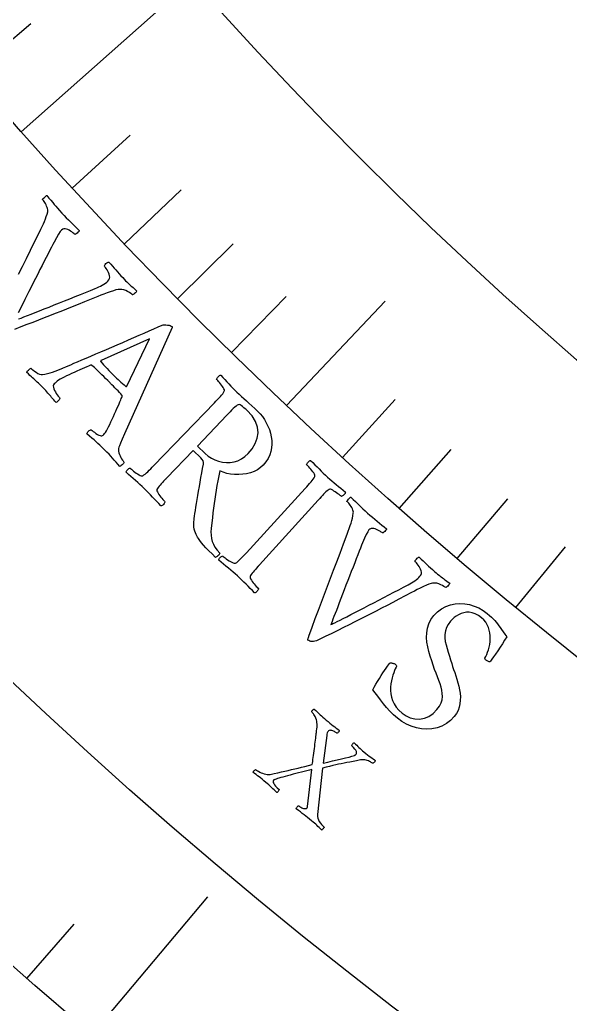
# Model space of a CAD drawing. Header units: millimetres. Extents: x -93 to 93, y -93 to 104.
# Drawn here: x -55.04 to -45.69, y -63.62 to -46.89 of the extents above; entities that cross this region are included whole.
import ezdxf

# ---------------------------------------------------------------- set-up
doc = ezdxf.new("R2010")
doc.units = ezdxf.units.MM
for name, color, linetype in [('CUT_OUTER', 1, 'Continuous'), ('ENGRAVE', 7, 'Continuous'), ('ENGRAVE_FINE', 8, 'Continuous'), ('TEXT', 5, 'Continuous')]:
    doc.layers.add(name, color=color, linetype=linetype)

msp = doc.modelspace()

# ---------------------------------------------------------------- linework, layer by layer
at = {"layer": 'CUT_OUTER'}
msp.add_arc((-0.0002, -0.0002), 92.4998, 179.658282, 0.243527, dxfattribs=at)
at = {"layer": 'ENGRAVE'}
for points in [[(-55.0165, -48.795), (-52.5251, -46.5854)], [(-50.5108, -53.4455), (-48.8335, -51.6707)], [(-53.8094, -64.1275), (-51.8472, -61.7891)]]:
    msp.add_lwpolyline(points, dxfattribs=at)
for radius in [90.65, 90.65, 88.2219, 83.7125, 83.7125, 80.1513, 73.5375, 73.5375, 69.6525, 62.4375, 62.4375]:
    msp.add_circle((0, 0), radius, dxfattribs=at)
at = {"layer": 'ENGRAVE_FINE'}
for points in [[(-55.8664, -47.8196), (-54.8545, -46.9534)], [(-54.1491, -49.7558), (-53.1683, -48.8545)], [(-53.2646, -50.7015), (-52.2998, -49.7832)], [(-52.3632, -51.6319), (-51.4148, -50.6967)], [(-51.4452, -52.5467), (-50.5134, -51.5949)], [(-49.5604, -54.328), (-48.6627, -53.344)], [(-48.5941, -55.194), (-47.7139, -54.1943)], [(-47.6123, -56.0431), (-46.7499, -55.028)], [(-46.6154, -56.875), (-45.771, -55.8449)], [(-54.9203, -63.1786), (-54.1193, -62.2571)]]:
    msp.add_lwpolyline(points, dxfattribs=at)
at = {"layer": 'TEXT'}
for points in [[(-55.0619, -51.2161), (-54.9962, -51.0843), (-54.9286, -50.9483), (-54.8578, -50.8053), (-54.7839, -50.6552), (-54.7067, -50.4979), (-54.6829, -50.4499), (-54.6608, -50.4038), (-54.6404, -50.3597), (-54.6219, -50.3175), (-54.6053, -50.2766), (-54.5907, -50.2361), (-54.5782, -50.196), (-54.5677, -50.1563), (-54.5648, -50.1394), (-54.5652, -50.1209), (-54.5689, -50.1007), (-54.576, -50.0789), (-54.5852, -50.0568), (-54.5952, -50.0357), (-54.606, -50.0157), (-54.6177, -49.9967), (-54.6291, -49.9796), (-54.6393, -49.9652), (-54.6482, -49.9535), (-54.6559, -49.9444), (-54.6547, -49.9413), (-54.6488, -49.9344), (-54.6382, -49.9238), (-54.6228, -49.9095), (-54.607, -49.8954), (-54.595, -49.8853), (-54.5869, -49.8793), (-54.5825, -49.8773), (-54.5457, -49.9204), (-54.5124, -49.9598), (-54.4826, -49.9957), (-54.4564, -50.0281), (-54.43, -50.0603), (-54.3997, -50.0957), (-54.3654, -50.1343), (-54.3273, -50.1761), (-54.3273, -50.1761), (-54.2896, -50.2164), (-54.252, -50.2555), (-54.2145, -50.2936), (-54.177, -50.3305), (-54.1398, -50.3668), (-54.103, -50.4028), (-54.0667, -50.4387), (-54.0308, -50.4744), (-54.0352, -50.4826), (-54.0428, -50.4922), (-54.0535, -50.5032), (-54.0675, -50.5158), (-54.0816, -50.5271), (-54.0932, -50.5345), (-54.102, -50.5378), (-54.1082, -50.5372), (-54.1149, -50.5308), (-54.1256, -50.5219), (-54.1401, -50.5103), (-54.1586, -50.4962), (-54.1795, -50.4816), (-54.2012, -50.4687), (-54.2238, -50.4575), (-54.2472, -50.448), (-54.2704, -50.4424), (-54.2921, -50.4433), (-54.3124, -50.4506), (-54.3313, -50.4644), (-54.355, -50.4917), (-54.3844, -50.5351), (-54.4195, -50.5945), (-54.4602, -50.6699), (-54.4808, -50.7098), (-54.5045, -50.7559), (-54.5312, -50.8081), (-54.5609, -50.8666), (-54.593, -50.9296), (-54.6268, -50.9957), (-54.6622, -51.065), (-54.6992, -51.1373), (-54.7369, -51.2113), (-54.7745, -51.2855), (-54.8118, -51.3599), (-54.849, -51.4345), (-54.8853, -51.5077), (-54.9202, -51.5778), (-54.9538, -51.6449), (-54.9859, -51.7088), (-55.0159, -51.7684), (-55.0431, -51.8223), (-55.0674, -51.8705)], [(-55.0636, -51.9751), (-55.021, -51.959), (-54.9702, -51.9396), (-54.913, -51.9175), (-54.8496, -51.8927), (-54.7797, -51.8653), (-54.7049, -51.8357), (-54.6263, -51.8046), (-54.5439, -51.772), (-54.4578, -51.7378), (-54.3694, -51.7027), (-54.2805, -51.6672), (-54.191, -51.6313), (-54.101, -51.5951), (-54.0119, -51.5591), (-53.9257, -51.5241), (-53.8421, -51.4901), (-53.7613, -51.4571), (-53.731, -51.4445), (-53.7007, -51.4306), (-53.6703, -51.4154), (-53.64, -51.399), (-53.6113, -51.3821), (-53.586, -51.3654), (-53.5642, -51.3491), (-53.5459, -51.333), (-53.5287, -51.3124), (-53.5181, -51.2901), (-53.5142, -51.266), (-53.5169, -51.2401), (-53.5239, -51.2137), (-53.5332, -51.1883), (-53.5447, -51.1637), (-53.5584, -51.1401), (-53.5722, -51.1189), (-53.5841, -51.1016), (-53.5942, -51.0881), (-53.6023, -51.0786), (-53.6024, -51.0703), (-53.5983, -51.0604), (-53.5898, -51.0488), (-53.5772, -51.0355), (-53.563, -51.0232), (-53.55, -51.0144), (-53.5383, -51.0092), (-53.5278, -51.0076), (-53.4972, -51.0424), (-53.4677, -51.0763), (-53.4392, -51.1095), (-53.4118, -51.1419), (-53.3842, -51.174), (-53.3552, -51.2067), (-53.3247, -51.2398), (-53.2929, -51.2734), (-53.2666, -51.3006), (-53.2429, -51.3247), (-53.2219, -51.3457), (-53.2036, -51.3635), (-53.1867, -51.3796), (-53.1697, -51.3954), (-53.1528, -51.4108), (-53.1358, -51.426), (-53.1179, -51.4419), (-53.0982, -51.4597), (-53.0767, -51.4793), (-53.0533, -51.5009), (-53.0577, -51.5091), (-53.0656, -51.5188), (-53.0769, -51.5301), (-53.0917, -51.5429), (-53.1064, -51.5545), (-53.1176, -51.5621), (-53.1253, -51.5656), (-53.1295, -51.5651), (-53.1399, -51.556), (-53.1566, -51.5436), (-53.1796, -51.5278), (-53.2089, -51.5088), (-53.2416, -51.4909), (-53.2749, -51.4788), (-53.3088, -51.4724), (-53.3434, -51.4718), (-53.3712, -51.4751), (-53.4071, -51.483), (-53.4513, -51.4955), (-53.5038, -51.5126), (-53.5594, -51.5321), (-53.6132, -51.5518), (-53.6652, -51.5719), (-53.7153, -51.5923), (-53.8314, -51.6396), (-53.9427, -51.6848), (-54.0492, -51.728), (-54.1508, -51.7691), (-54.2493, -51.8086), (-54.3462, -51.8472), (-54.4416, -51.8848), (-54.5355, -51.9214), (-54.6295, -51.9579), (-54.7252, -51.995), (-54.8228, -52.0327), (-54.9222, -52.0711), (-55.0254, -52.1107), (-55.1343, -52.1518)]]:
    msp.add_lwpolyline(points, dxfattribs=at)
for points in [[(-54.3081, -52.8082), (-54.3027, -52.8059), (-54.2866, -52.7991), (-54.2597, -52.7877), (-54.2221, -52.7717), (-54.1754, -52.7518), (-54.1211, -52.7285), (-54.0593, -52.7018), (-53.9899, -52.6718), (-53.9145, -52.6392), (-53.8348, -52.6051), (-53.7507, -52.5693), (-53.6622, -52.532), (-53.571, -52.4935), (-53.4788, -52.4541), (-53.3856, -52.4138), (-53.2912, -52.3727), (-53.1973, -52.3316), (-53.1054, -52.2914), (-53.0154, -52.252), (-52.9273, -52.2135), (-52.8428, -52.1765), (-52.7635, -52.1418), (-52.6894, -52.1095), (-52.6205, -52.0794), (-52.6038, -52.0755), (-52.5835, -52.0739), (-52.5596, -52.0746), (-52.5323, -52.0776), (-52.5057, -52.0824), (-52.4843, -52.0882), (-52.468, -52.0951), (-52.4569, -52.1032), (-52.4548, -52.1055), (-52.4532, -52.1075), (-52.4523, -52.1092), (-52.4521, -52.1106), (-52.4519, -52.1122), (-52.4515, -52.1143), (-52.4507, -52.1171), (-52.4497, -52.1205), (-53.2626, -53.9274), (-53.3019, -54.017), (-53.331, -54.0843), (-53.35, -54.1292), (-53.3587, -54.1518), (-53.3641, -54.173), (-53.3655, -54.1962), (-53.3629, -54.2215), (-53.3564, -54.2487), (-53.3471, -54.2763), (-53.3365, -54.3025), (-53.3244, -54.3272), (-53.311, -54.3505), (-53.298, -54.3709), (-53.2872, -54.3869), (-53.2787, -54.3985), (-53.2724, -54.4057), (-53.2752, -54.4172), (-53.2812, -54.4288), (-53.2906, -54.4406), (-53.3033, -54.4526), (-53.3163, -54.4633), (-53.3266, -54.4713), (-53.3343, -54.4767), (-53.3394, -54.4793), (-53.3732, -54.4414), (-53.4051, -54.4056), (-53.4353, -54.3717), (-53.4637, -54.3399), (-53.4928, -54.308), (-53.5253, -54.2736), (-53.5611, -54.2369), (-53.6002, -54.1978), (-53.6418, -54.157), (-53.6803, -54.1203), (-53.7155, -54.0877), (-53.7476, -54.0591), (-53.7799, -54.0308), (-53.8161, -53.9991), (-53.856, -53.9638), (-53.8997, -53.925), (-53.8981, -53.9147), (-53.8932, -53.9039), (-53.885, -53.8927), (-53.8734, -53.881), (-53.8606, -53.8706), (-53.8486, -53.8631), (-53.8374, -53.8587), (-53.8269, -53.8572), (-53.8134, -53.8697), (-53.7956, -53.8841), (-53.7735, -53.9006), (-53.7472, -53.9192), (-53.7203, -53.9365), (-53.6963, -53.9492), (-53.6754, -53.9573), (-53.6575, -53.9609), (-53.6471, -53.9593), (-53.6361, -53.9546), (-53.6245, -53.9468), (-53.6123, -53.9357), (-53.6001, -53.9214), (-53.5861, -53.9011), (-53.5702, -53.8748), (-53.5524, -53.8426), (-53.5334, -53.8059), (-53.5138, -53.7664), (-53.4935, -53.7241), (-53.4726, -53.679), (-53.4516, -53.6327), (-53.4311, -53.587), (-53.411, -53.5416), (-53.3913, -53.4968), (-53.3728, -53.4542), (-53.3559, -53.4155), (-53.3408, -53.3808), (-53.3274, -53.3499), (-53.3164, -53.3247), (-53.3085, -53.3066), (-53.3038, -53.2958), (-53.3022, -53.2922), (-53.3022, -53.2916), (-53.3022, -53.2897), (-53.3022, -53.2866), (-53.3022, -53.2822), (-53.3025, -53.2775), (-53.3035, -53.2734), (-53.305, -53.27), (-53.3072, -53.2671), (-53.326, -53.2462), (-53.3472, -53.2233), (-53.371, -53.1985), (-53.3972, -53.1719), (-53.4242, -53.1448), (-53.4503, -53.1185), (-53.4754, -53.0933), (-53.4995, -53.0689), (-53.5058, -53.0626), (-53.512, -53.0564), (-53.5182, -53.0501), (-53.5245, -53.0438), (-53.5305, -53.0377), (-53.5363, -53.0318), (-53.5418, -53.0263), (-53.5469, -53.0211), (-53.5829, -52.9849), (-53.6163, -52.9516), (-53.647, -52.9213), (-53.6751, -52.8939), (-53.7039, -52.8664), (-53.7369, -52.8355), (-53.7741, -52.8013), (-53.8154, -52.7638), (-53.8171, -52.7626), (-53.8195, -52.7616), (-53.8227, -52.7607), (-53.8267, -52.7599), (-53.8305, -52.7593), (-53.8332, -52.7589), (-53.8349, -52.7587), (-53.8354, -52.7586), (-53.8398, -52.7605), (-53.8528, -52.7663), (-53.8744, -52.7759), (-53.9048, -52.7893), (-53.9411, -52.8053), (-53.9807, -52.8227), (-54.0237, -52.8415), (-54.07, -52.8616), (-54.117, -52.8822), (-54.1621, -52.9026), (-54.2054, -52.9226), (-54.2468, -52.9423), (-54.2875, -52.9616), (-54.3236, -52.9805), (-54.3552, -52.999), (-54.3822, -53.0171), (-54.4054, -53.0343), (-54.4256, -53.0501), (-54.4428, -53.0646), (-54.4571, -53.0776), (-54.4679, -53.093), (-54.4725, -53.112), (-54.4708, -53.1346), (-54.4629, -53.1607), (-54.4509, -53.188), (-54.4371, -53.2143), (-54.4217, -53.2395), (-54.4044, -53.2636), (-54.388, -53.2849), (-54.3747, -53.3015), (-54.3648, -53.3136), (-54.3582, -53.321), (-54.3597, -53.3272), (-54.3642, -53.3357), (-54.3718, -53.3465), (-54.3823, -53.3597), (-54.394, -53.3727), (-54.4048, -53.383), (-54.4149, -53.3907), (-54.4241, -53.3957), (-54.4458, -53.371), (-54.4658, -53.3481), (-54.484, -53.327), (-54.5005, -53.3076), (-54.5162, -53.289), (-54.5318, -53.2705), (-54.5474, -53.252), (-54.563, -53.2334), (-54.5801, -53.2137), (-54.6002, -53.1915), (-54.6232, -53.1669), (-54.6492, -53.1399), (-54.6757, -53.1129), (-54.7004, -53.0885), (-54.7231, -53.0666), (-54.744, -53.0473), (-54.764, -53.0292), (-54.784, -53.0111), (-54.8039, -52.9931), (-54.8239, -52.975), (-54.8451, -52.9556), (-54.8687, -52.9336), (-54.8949, -52.9091), (-54.9235, -52.8819), (-54.9217, -52.8759), (-54.9167, -52.8679), (-54.9082, -52.8579), (-54.8965, -52.846), (-54.8836, -52.8342), (-54.8719, -52.8248), (-54.8613, -52.8177), (-54.8519, -52.813), (-54.838, -52.8259), (-54.8189, -52.8414), (-54.7944, -52.8596), (-54.7646, -52.8804), (-54.7335, -52.8993), (-54.7052, -52.9119), (-54.6796, -52.9181), (-54.6568, -52.9179), (-54.6139, -52.9123), (-54.571, -52.9038), (-54.528, -52.8924), (-54.485, -52.8782), (-54.4417, -52.8621), (-54.3978, -52.8451), (-54.3533, -52.8271), (-54.3081, -52.8082)], [(-52.8403, -52.3116), (-53.6616, -52.6823), (-53.6619, -52.6826), (-53.6626, -52.6838), (-53.6638, -52.6858), (-53.6655, -52.6885), (-53.667, -52.6914), (-53.6677, -52.6938), (-53.6676, -52.6958), (-53.6668, -52.6973), (-53.6433, -52.7235), (-53.6173, -52.752), (-53.5888, -52.7827), (-53.5578, -52.8156), (-53.5271, -52.8478), (-53.4995, -52.8766), (-53.4749, -52.9019), (-53.4535, -52.9237), (-53.4254, -52.9517), (-53.3985, -52.978), (-53.3725, -53.0025), (-53.3477, -53.0253), (-53.3228, -53.0478), (-53.2969, -53.0714), (-53.2698, -53.096), (-53.2417, -53.1217), (-53.239, -53.1236), (-53.236, -53.1242), (-53.2327, -53.1236), (-53.2291, -53.1217), (-53.2258, -53.1195), (-53.2235, -53.1179), (-53.2221, -53.117), (-53.2216, -53.1167)], [(-50.9974, -53.5473), (-50.9572, -53.5889), (-50.9198, -53.6346), (-50.885, -53.6844), (-50.8529, -53.7383), (-50.8245, -53.7951), (-50.8008, -53.8534), (-50.7819, -53.9134), (-50.7677, -53.9749), (-50.7592, -54.0373), (-50.7575, -54.0996), (-50.7626, -54.1619), (-50.7745, -54.2242), (-50.7942, -54.2855), (-50.8228, -54.3449), (-50.8604, -54.4023), (-50.9068, -54.4578), (-50.9521, -54.4999), (-51.003, -54.5356), (-51.0595, -54.5647), (-51.1218, -54.5873), (-51.1874, -54.6037), (-51.2541, -54.6141), (-51.322, -54.6186), (-51.391, -54.6171), (-51.4588, -54.6099), (-51.5232, -54.5974), (-51.5841, -54.5795), (-51.6416, -54.5563), (-51.66, -54.6419), (-51.6767, -54.7247), (-51.692, -54.8046), (-51.7056, -54.8817), (-51.7181, -54.9576), (-51.7297, -55.034), (-51.7404, -55.1108), (-51.7502, -55.1882), (-51.7597, -55.2679), (-51.7695, -55.3519), (-51.7795, -55.4403), (-51.7897, -55.5329), (-51.7935, -55.593), (-51.7919, -55.6497), (-51.7848, -55.703), (-51.7724, -55.7527), (-51.753, -55.8013), (-51.7251, -55.851), (-51.6889, -55.9018), (-51.6441, -55.9537), (-51.6457, -55.964), (-51.6514, -55.9748), (-51.6612, -55.986), (-51.675, -55.9977), (-51.6893, -56.0083), (-51.7007, -56.0163), (-51.7089, -56.0217), (-51.7142, -56.0244), (-51.7754, -55.9667), (-51.8301, -55.9129), (-51.8782, -55.863), (-51.9199, -55.8168), (-51.9552, -55.775), (-51.9842, -55.7381), (-52.0071, -55.706), (-52.0237, -55.6788), (-52.0326, -55.6594), (-52.0427, -55.6361), (-52.054, -55.609), (-52.0666, -55.5779), (-52.0775, -55.5428), (-52.0841, -55.5037), (-52.0861, -55.4605), (-52.0837, -55.4133), (-52.0812, -55.3916), (-52.0773, -55.3621), (-52.0721, -55.3246), (-52.0655, -55.2793), (-52.0577, -55.2274), (-52.0488, -55.1706), (-52.0388, -55.1087), (-52.0275, -55.0417), (-52.0155, -54.9711), (-52.003, -54.8981), (-51.99, -54.8228), (-51.9766, -54.7451), (-51.9628, -54.6669), (-51.9487, -54.5898), (-51.9344, -54.5138), (-51.9198, -54.4389), (-51.9194, -54.4135), (-51.9271, -54.3877), (-51.943, -54.3615), (-51.967, -54.3349), (-52.0971, -54.2102), (-52.5449, -54.6762), (-52.5486, -54.68), (-52.5523, -54.6838), (-52.556, -54.6877), (-52.5596, -54.6915), (-52.5633, -54.6954), (-52.567, -54.6992), (-52.5707, -54.703), (-52.5744, -54.7069), (-52.5972, -54.7307), (-52.6187, -54.7536), (-52.639, -54.7755), (-52.658, -54.7965), (-52.6752, -54.8164), (-52.6899, -54.8354), (-52.702, -54.8534), (-52.7117, -54.8704), (-52.7132, -54.881), (-52.7105, -54.895), (-52.7036, -54.9123), (-52.6926, -54.9331), (-52.6787, -54.9554), (-52.6634, -54.9776), (-52.6467, -54.9996), (-52.6286, -55.0214), (-52.6111, -55.0413), (-52.5964, -55.0577), (-52.5845, -55.0704), (-52.5754, -55.0796), (-52.5777, -55.0891), (-52.5827, -55.0996), (-52.5903, -55.1114), (-52.6006, -55.1242), (-52.612, -55.1361), (-52.6231, -55.1445), (-52.6337, -55.1497), (-52.644, -55.1516), (-52.6801, -55.1123), (-52.7155, -55.074), (-52.7502, -55.0366), (-52.7842, -55.0002), (-52.8184, -54.9641), (-52.8534, -54.9281), (-52.8894, -54.8921), (-52.9263, -54.856), (-52.9628, -54.8213), (-53, -54.7867), (-53.038, -54.7522), (-53.0768, -54.7179), (-53.1161, -54.6836), (-53.156, -54.649), (-53.1962, -54.6143), (-53.2369, -54.5794), (-53.2355, -54.5691), (-53.2307, -54.5583), (-53.2226, -54.5469), (-53.2112, -54.5351), (-53.1987, -54.5244), (-53.1872, -54.5163), (-53.1768, -54.5109), (-53.1675, -54.5083), (-53.158, -54.5171), (-53.1448, -54.5285), (-53.128, -54.5426), (-53.1074, -54.5594), (-53.0849, -54.5768), (-53.0621, -54.5929), (-53.039, -54.6078), (-53.0156, -54.6214), (-52.994, -54.6321), (-52.9765, -54.6383), (-52.963, -54.6399), (-52.9535, -54.6371), (-52.9331, -54.6251), (-52.9116, -54.6098), (-52.889, -54.5911), (-52.8654, -54.5692), (-52.8409, -54.545), (-52.8156, -54.5198), (-52.7896, -54.4934), (-52.7628, -54.4659), (-51.7351, -53.4), (-51.7084, -53.3722), (-51.6826, -53.3451), (-51.6577, -53.3187), (-51.6338, -53.2929), (-51.6121, -53.2681), (-51.5937, -53.2446), (-51.5788, -53.2225), (-51.5672, -53.2017), (-51.5636, -53.1912), (-51.5652, -53.1777), (-51.5719, -53.161), (-51.5837, -53.1412), (-51.5985, -53.1199), (-51.614, -53.0987), (-51.6303, -53.0778), (-51.6474, -53.057), (-51.6636, -53.0379), (-51.6773, -53.0222), (-51.6885, -53.0099), (-51.6973, -53.0009), (-51.6947, -52.9916), (-51.6895, -52.9812), (-51.6817, -52.9696), (-51.6713, -52.9569), (-51.6597, -52.9452), (-51.6486, -52.9368), (-51.638, -52.9316), (-51.6278, -52.9298), (-51.5921, -52.9673), (-51.5569, -53.0044), (-51.5223, -53.0413), (-51.4883, -53.0778), (-51.4545, -53.1139), (-51.4203, -53.1493), (-51.3858, -53.1841), (-51.351, -53.2182), (-51.3138, -53.2537), (-51.275, -53.2902), (-51.2344, -53.3277), (-51.192, -53.3662), (-51.1474, -53.4068), (-51.1001, -53.4505), (-51.0501, -53.4973), (-50.9974, -53.5473)], [(-51.1611, -54.2629), (-51.0922, -54.1787), (-51.0412, -54.0917), (-51.0081, -54.0018), (-50.9928, -53.909), (-51, -53.8144), (-51.0343, -53.7192), (-51.0957, -53.6232), (-51.184, -53.5263), (-51.197, -53.5142), (-51.2132, -53.4995), (-51.2328, -53.4824), (-51.2556, -53.4626), (-51.2785, -53.4449), (-51.2985, -53.4338), (-51.3154, -53.4293), (-51.3292, -53.4313), (-51.3467, -53.4405), (-51.3669, -53.4548), (-51.3899, -53.4742), (-51.4156, -53.4985), (-51.4427, -53.5256), (-51.4697, -53.553), (-51.4968, -53.5807), (-51.5239, -53.6087), (-52.0233, -54.1334), (-51.8909, -54.2603), (-51.8403, -54.3033), (-51.7854, -54.3395), (-51.7263, -54.369), (-51.6629, -54.3917), (-51.5973, -54.4069), (-51.5314, -54.4137), (-51.4653, -54.4121), (-51.3989, -54.4022), (-51.3341, -54.3829), (-51.2729, -54.3533), (-51.2153, -54.3132), (-51.1611, -54.2629)], [(-49.8125, -54.6609), (-49.7753, -54.6943), (-49.738, -54.7268), (-49.7008, -54.7584), (-49.6636, -54.789), (-49.6261, -54.8195), (-49.5879, -54.8509), (-49.549, -54.8832), (-49.5095, -54.9164), (-49.5107, -54.9266), (-49.5151, -54.9375), (-49.5228, -54.9492), (-49.5337, -54.9614), (-49.5458, -54.9727), (-49.5568, -54.9812), (-49.5669, -54.9871), (-49.5761, -54.9902), (-49.5856, -54.982), (-49.5989, -54.9714), (-49.6158, -54.9583), (-49.6364, -54.9429), (-49.6588, -54.9267), (-49.6809, -54.9116), (-49.7028, -54.8976), (-49.7246, -54.8847), (-49.7447, -54.8745), (-49.7619, -54.8689), (-49.7761, -54.8677), (-49.7873, -54.871), (-49.8036, -54.882), (-49.8209, -54.8956), (-49.8391, -54.912), (-49.8584, -54.9311), (-49.8785, -54.9522), (-49.8993, -54.9743), (-49.9209, -54.9976), (-49.9432, -55.022), (-49.9468, -55.0259), (-49.9503, -55.0299), (-49.9539, -55.0338), (-49.9575, -55.0378), (-49.9611, -55.0417), (-49.9647, -55.0457), (-49.9682, -55.0496), (-49.9718, -55.0535), (-50.967, -56.1499), (-50.9706, -56.1539), (-50.9742, -56.1578), (-50.9777, -56.1618), (-50.9813, -56.1657), (-50.9849, -56.1696), (-50.9885, -56.1736), (-50.9921, -56.1775), (-50.9956, -56.1815), (-51.0177, -56.2059), (-51.0386, -56.2294), (-51.0582, -56.2519), (-51.0766, -56.2734), (-51.0932, -56.2938), (-51.1074, -56.3132), (-51.119, -56.3316), (-51.1282, -56.3488), (-51.1294, -56.3594), (-51.1263, -56.3733), (-51.119, -56.3905), (-51.1073, -56.4109), (-51.0928, -56.4329), (-51.0769, -56.4546), (-51.0596, -56.4761), (-51.0408, -56.4974), (-51.0228, -56.5168), (-51.0077, -56.5327), (-50.9954, -56.5452), (-50.986, -56.5541), (-50.9881, -56.5636), (-50.9927, -56.5743), (-51, -56.5862), (-51.01, -56.5994), (-51.021, -56.6115), (-51.0318, -56.6203), (-51.0423, -56.6258), (-51.0526, -56.6279), (-51.0897, -56.5898), (-51.1262, -56.5525), (-51.162, -56.5161), (-51.197, -56.4806), (-51.2322, -56.4456), (-51.2683, -56.4105), (-51.3053, -56.3755), (-51.3432, -56.3406), (-51.3806, -56.3069), (-51.4188, -56.2733), (-51.4578, -56.24), (-51.4975, -56.2068), (-51.5378, -56.1736), (-51.5786, -56.1402), (-51.6198, -56.1067), (-51.6615, -56.0729), (-51.6603, -56.0626), (-51.6559, -56.0516), (-51.6481, -56.04), (-51.637, -56.0279), (-51.6248, -56.0168), (-51.6136, -56.0084), (-51.6034, -56.0028), (-51.5942, -55.9998), (-51.5844, -56.0084), (-51.5709, -56.0194), (-51.5536, -56.0331), (-51.5326, -56.0492), (-51.5096, -56.066), (-51.4864, -56.0815), (-51.4628, -56.0957), (-51.4391, -56.1086), (-51.4172, -56.1187), (-51.3995, -56.1243), (-51.386, -56.1256), (-51.3766, -56.1225), (-51.3565, -56.1099), (-51.3354, -56.094), (-51.3134, -56.0747), (-51.2904, -56.0521), (-51.2666, -56.0273), (-51.2421, -56.0013), (-51.2168, -55.9742), (-51.1908, -55.9459), (-50.1913, -54.8535), (-50.1654, -54.825), (-50.1404, -54.7972), (-50.1163, -54.7701), (-50.0931, -54.7436), (-50.0721, -54.7182), (-50.0544, -54.6942), (-50.0401, -54.6717), (-50.0291, -54.6505), (-50.0259, -54.64), (-50.0278, -54.6265), (-50.035, -54.61), (-50.0473, -54.5905), (-50.0628, -54.5696), (-50.0792, -54.5487), (-50.0965, -54.5278), (-50.1147, -54.507), (-50.132, -54.4879), (-50.1466, -54.4723), (-50.1584, -54.46), (-50.1674, -54.4512), (-50.1651, -54.4419), (-50.1602, -54.4313), (-50.1528, -54.4195), (-50.1427, -54.4064), (-50.1315, -54.3944), (-50.1206, -54.3857), (-50.1101, -54.3803), (-50.1, -54.3781), (-50.0631, -54.4147), (-50.0267, -54.451), (-49.9907, -54.4873), (-49.9551, -54.5233), (-49.9197, -54.5589), (-49.8841, -54.5937), (-49.8484, -54.6277), (-49.8125, -54.6609)], [(-49.1332, -55.2722), (-49.0918, -55.3086), (-49.0505, -55.3439), (-49.0094, -55.3781), (-48.9685, -55.4111), (-48.9279, -55.4436), (-48.8878, -55.4759), (-48.8481, -55.508), (-48.8088, -55.54), (-48.8124, -55.5485), (-48.819, -55.5588), (-48.8286, -55.5709), (-48.8413, -55.5848), (-48.8543, -55.5974), (-48.865, -55.6059), (-48.8735, -55.6101), (-48.8797, -55.6101), (-48.887, -55.6044), (-48.8985, -55.5965), (-48.9141, -55.5865), (-48.9339, -55.5742), (-48.9561, -55.5618), (-48.979, -55.5511), (-49.0025, -55.5421), (-49.0268, -55.5349), (-49.0504, -55.5317), (-49.0719, -55.5347), (-49.0914, -55.544), (-49.1089, -55.5595), (-49.1298, -55.589), (-49.1548, -55.6351), (-49.1838, -55.6976), (-49.217, -55.7767), (-49.2336, -55.8185), (-49.2526, -55.8667), (-49.274, -55.9213), (-49.2979, -55.9823), (-49.3236, -56.0482), (-49.3507, -56.1174), (-49.3791, -56.1897), (-49.4088, -56.2654), (-49.4391, -56.3427), (-49.4692, -56.4203), (-49.4991, -56.498), (-49.5287, -56.5759), (-49.5577, -56.6523), (-49.5855, -56.7255), (-49.6123, -56.7955), (-49.638, -56.8623), (-49.6621, -56.9246), (-49.6838, -56.9809), (-49.7032, -57.0312), (-49.7203, -57.0756), (-49.7345, -57.1123), (-49.7448, -57.1396), (-49.7514, -57.1575), (-49.7543, -57.1661), (-49.7422, -57.1606), (-49.7205, -57.1502), (-49.6892, -57.1349), (-49.6483, -57.1147), (-49.5997, -57.0904), (-49.545, -57.0628), (-49.4842, -57.0319), (-49.4175, -56.9977), (-49.3459, -56.9609), (-49.2707, -56.9223), (-49.1919, -56.8817), (-49.1096, -56.8392), (-49.0251, -56.7956), (-48.9401, -56.7515), (-48.8546, -56.707), (-48.7685, -56.6621), (-48.6835, -56.6176), (-48.6011, -56.5743), (-48.5213, -56.5322), (-48.4441, -56.4915), (-48.4152, -56.4759), (-48.3864, -56.4591), (-48.3577, -56.441), (-48.329, -56.4217), (-48.3022, -56.402), (-48.2787, -56.383), (-48.2586, -56.3646), (-48.2419, -56.3467), (-48.2268, -56.3246), (-48.2185, -56.3013), (-48.2169, -56.2769), (-48.2221, -56.2514), (-48.2318, -56.2259), (-48.2435, -56.2015), (-48.2574, -56.1782), (-48.2733, -56.156), (-48.2891, -56.1363), (-48.3027, -56.1202), (-48.314, -56.1078), (-48.323, -56.0992), (-48.324, -56.0909), (-48.3208, -56.0806), (-48.3136, -56.0682), (-48.3023, -56.0538), (-48.2894, -56.0401), (-48.2773, -56.0302), (-48.2662, -56.0238), (-48.2558, -56.0211), (-48.222, -56.0528), (-48.1893, -56.0837), (-48.1577, -56.1139), (-48.1272, -56.1434), (-48.0966, -56.1727), (-48.0645, -56.2023), (-48.031, -56.2323), (-47.996, -56.2626), (-47.9671, -56.2871), (-47.9412, -56.3087), (-47.9183, -56.3275), (-47.8983, -56.3435), (-47.8799, -56.3578), (-47.8615, -56.3719), (-47.8431, -56.3856), (-47.8247, -56.399), (-47.8053, -56.4131), (-47.7839, -56.4288), (-47.7606, -56.4463), (-47.7352, -56.4654), (-47.7388, -56.474), (-47.7457, -56.4845), (-47.7558, -56.4968), (-47.7693, -56.511), (-47.7828, -56.524), (-47.7932, -56.5326), (-47.8005, -56.5369), (-47.8047, -56.5368), (-47.816, -56.5288), (-47.8338, -56.518), (-47.8582, -56.5046), (-47.8892, -56.4886), (-47.9235, -56.474), (-47.9579, -56.4652), (-47.9923, -56.4622), (-48.0267, -56.465), (-48.054, -56.471), (-48.0891, -56.4824), (-48.1318, -56.4992), (-48.1824, -56.5213), (-48.2358, -56.5462), (-48.2874, -56.5712), (-48.3371, -56.5963), (-48.385, -56.6215), (-48.4959, -56.68), (-48.6022, -56.7359), (-48.7039, -56.7893), (-48.801, -56.8402), (-48.8951, -56.8892), (-48.9878, -56.9372), (-49.0791, -56.9839), (-49.1689, -57.0296), (-49.2588, -57.0751), (-49.3505, -57.1214), (-49.4439, -57.1686), (-49.539, -57.2166), (-49.6378, -57.2661), (-49.7422, -57.3178), (-49.8521, -57.3716), (-49.9677, -57.4276), (-49.9991, -57.4414), (-50.0276, -57.4507), (-50.0531, -57.4556), (-50.0755, -57.456), (-50.0956, -57.453), (-50.1138, -57.4474), (-50.1301, -57.4394), (-50.1445, -57.4289), (-50.1474, -57.4244), (-50.1481, -57.418), (-50.1466, -57.4098), (-50.1428, -57.3997), (-50.1384, -57.3892), (-50.1351, -57.3799), (-50.1327, -57.3718), (-50.1314, -57.3649), (-50.0751, -57.2123), (-50.0204, -57.0651), (-49.9673, -56.9231), (-49.916, -56.7864), (-49.8653, -56.6518), (-49.8139, -56.5161), (-49.7621, -56.3795), (-49.7096, -56.2418), (-49.6557, -56.0998), (-49.5993, -55.9505), (-49.5405, -55.7939), (-49.4792, -55.6298), (-49.4602, -55.5796), (-49.4427, -55.5316), (-49.4268, -55.4857), (-49.4125, -55.442), (-49.4, -55.3996), (-49.3895, -55.3578), (-49.3809, -55.3167), (-49.3744, -55.2762), (-49.3731, -55.2591), (-49.3754, -55.2407), (-49.3811, -55.221), (-49.3903, -55.2), (-49.4016, -55.1788), (-49.4136, -55.1588), (-49.4264, -55.14), (-49.4398, -55.1223), (-49.4529, -55.1064), (-49.4644, -55.093), (-49.4745, -55.0822), (-49.483, -55.074), (-49.4821, -55.0707), (-49.4769, -55.0633), (-49.4674, -55.0517), (-49.4535, -55.036), (-49.4392, -55.0204), (-49.4282, -55.0092), (-49.4207, -55.0024), (-49.4165, -55), (-49.3757, -55.0392), (-49.3387, -55.0752), (-49.3056, -55.108), (-49.2763, -55.1376), (-49.2468, -55.1671), (-49.2131, -55.1993), (-49.1753, -55.2344), (-49.1332, -55.2722)], [(-47.1025, -56.9759), (-47.0632, -57.0093), (-47.0285, -57.041), (-46.9982, -57.071), (-46.9724, -57.0993), (-46.949, -57.1273), (-46.926, -57.1564), (-46.9033, -57.1866), (-46.881, -57.2179), (-46.8574, -57.2517), (-46.8307, -57.2889), (-46.8011, -57.3298), (-46.7684, -57.3741), (-46.8037, -57.4331), (-46.8406, -57.4923), (-46.8789, -57.5516), (-46.9188, -57.6111), (-46.957, -57.6669), (-46.9904, -57.7149), (-47.0188, -57.7551), (-47.0423, -57.7877), (-47.0477, -57.794), (-47.0555, -57.7969), (-47.0656, -57.7966), (-47.0781, -57.7928), (-47.0909, -57.7874), (-47.102, -57.782), (-47.1114, -57.7765), (-47.119, -57.7709), (-47.1274, -57.7629), (-47.1337, -57.7544), (-47.1379, -57.7452), (-47.1399, -57.7356), (-47.1229, -57.7065), (-47.1069, -57.6731), (-47.092, -57.6355), (-47.078, -57.5935), (-47.0661, -57.5488), (-47.0573, -57.5027), (-47.0516, -57.4552), (-47.0489, -57.4063), (-47.0499, -57.3571), (-47.0554, -57.3085), (-47.0654, -57.2606), (-47.0797, -57.2133), (-47.0994, -57.1679), (-47.1253, -57.1257), (-47.1575, -57.0866), (-47.1959, -57.0507), (-47.2491, -57.0115), (-47.3013, -56.9829), (-47.3527, -56.9648), (-47.4032, -56.9571), (-47.4523, -56.9578), (-47.4992, -56.9649), (-47.5442, -56.9783), (-47.587, -56.998), (-47.6271, -57.0221), (-47.6635, -57.0487), (-47.6962, -57.0777), (-47.7254, -57.1092), (-47.7645, -57.1629), (-47.793, -57.2181), (-47.8109, -57.2745), (-47.8182, -57.3323), (-47.8174, -57.3913), (-47.8112, -57.4514), (-47.7995, -57.5125), (-47.7823, -57.5747), (-47.7624, -57.6376), (-47.7425, -57.701), (-47.7227, -57.7649), (-47.7029, -57.8293), (-47.6868, -57.878), (-47.6698, -57.929), (-47.6519, -57.9826), (-47.6331, -58.0385), (-47.6147, -58.0961), (-47.5981, -58.1544), (-47.5832, -58.2136), (-47.5701, -58.2736), (-47.5604, -58.3338), (-47.5559, -58.3934), (-47.5567, -58.4525), (-47.5626, -58.511), (-47.5751, -58.5682), (-47.5955, -58.6232), (-47.6239, -58.6761), (-47.6602, -58.7268), (-47.7228, -58.7936), (-47.7922, -58.8478), (-47.8682, -58.8893), (-47.9511, -58.9182), (-48.0377, -58.9352), (-48.1253, -58.9411), (-48.2137, -58.9359), (-48.303, -58.9196), (-48.3905, -58.893), (-48.4735, -58.857), (-48.5521, -58.8117), (-48.6261, -58.757), (-48.6915, -58.6996), (-48.7526, -58.6394), (-48.8092, -58.5763), (-48.8615, -58.5105), (-48.9104, -58.4453), (-48.9571, -58.3842), (-49.0016, -58.3271), (-49.044, -58.2741), (-49.0182, -58.2273), (-48.9908, -58.1796), (-48.9617, -58.131), (-48.9309, -58.0815), (-48.9001, -58.0332), (-48.8709, -57.9881), (-48.8433, -57.9464), (-48.8173, -57.9079), (-48.7944, -57.8747), (-48.776, -57.8487), (-48.7623, -57.8298), (-48.7531, -57.8181), (-48.7406, -57.8175), (-48.7279, -57.8178), (-48.7152, -57.8191), (-48.7024, -57.8213), (-48.69, -57.8246), (-48.6784, -57.8293), (-48.6677, -57.8353), (-48.6577, -57.8427), (-48.648, -57.8535), (-48.6432, -57.8654), (-48.6433, -57.8783), (-48.6484, -57.8923), (-48.6607, -57.9174), (-48.6738, -57.948), (-48.6876, -57.9841), (-48.7023, -58.0256), (-48.716, -58.0713), (-48.727, -58.1201), (-48.7353, -58.172), (-48.741, -58.2271), (-48.7422, -58.2838), (-48.7372, -58.3408), (-48.7259, -58.398), (-48.7084, -58.4555), (-48.6828, -58.5122), (-48.6472, -58.5671), (-48.6015, -58.6201), (-48.5459, -58.6713), (-48.4787, -58.7177), (-48.4067, -58.7499), (-48.33, -58.7678), (-48.2485, -58.7714), (-48.1672, -58.7585), (-48.0908, -58.7268), (-48.0193, -58.6765), (-47.9528, -58.6075), (-47.9124, -58.5516), (-47.8834, -58.4967), (-47.8658, -58.4429), (-47.8597, -58.39), (-47.8619, -58.3371), (-47.8695, -58.2832), (-47.8825, -58.2282), (-47.9009, -58.1723), (-47.9225, -58.1148), (-47.945, -58.0554), (-47.9684, -57.994), (-47.9927, -57.9307), (-48.0179, -57.8577), (-48.0426, -57.7826), (-48.0667, -57.7052), (-48.0903, -57.6256), (-48.1101, -57.545), (-48.1229, -57.4647), (-48.1286, -57.3847), (-48.1274, -57.3051), (-48.1162, -57.2272), (-48.0922, -57.1526), (-48.0553, -57.0812), (-48.0057, -57.0131), (-47.9435, -56.9486), (-47.8761, -56.8965), (-47.8033, -56.8566), (-47.7253, -56.829), (-47.6444, -56.8127), (-47.563, -56.8069), (-47.4811, -56.8116), (-47.3988, -56.8268), (-47.3183, -56.8513), (-47.2421, -56.8844), (-47.1702, -56.9259), (-47.1025, -56.9759)], [(-49.8333, -58.7895), (-49.8027, -58.8152), (-49.773, -58.8394), (-49.7444, -58.8622), (-49.7168, -58.8835), (-49.6899, -58.9041), (-49.6633, -58.9246), (-49.6369, -58.945), (-49.6109, -58.9653), (-49.6131, -58.971), (-49.6172, -58.978), (-49.6232, -58.9865), (-49.6311, -58.9963), (-49.6393, -59.0052), (-49.6461, -59.0107), (-49.6516, -59.0128), (-49.6558, -59.0116), (-49.6628, -59.0061), (-49.6719, -58.9999), (-49.6829, -58.993), (-49.6959, -58.9853), (-49.7101, -58.9779), (-49.7245, -58.9717), (-49.7393, -58.9668), (-49.7543, -58.9631), (-49.7689, -58.9618), (-49.782, -58.9642), (-49.7937, -58.9702), (-49.8041, -58.9798), (-49.8116, -58.9913), (-49.8178, -59.0065), (-49.8226, -59.0255), (-49.8262, -59.0482), (-49.8865, -59.5199), (-49.8055, -59.5006), (-49.7268, -59.482), (-49.6503, -59.4642), (-49.5759, -59.4471), (-49.5073, -59.4309), (-49.4476, -59.4157), (-49.397, -59.4016), (-49.3555, -59.3885), (-49.3495, -59.386), (-49.344, -59.3831), (-49.3391, -59.3797), (-49.3347, -59.3759), (-49.331, -59.3722), (-49.3282, -59.3694), (-49.3262, -59.3673), (-49.325, -59.366), (-49.321, -59.3585), (-49.3193, -59.3484), (-49.3197, -59.3357), (-49.3225, -59.3203), (-49.3303, -59.302), (-49.3461, -59.2805), (-49.3699, -59.2556), (-49.4016, -59.2275), (-49.4023, -59.2235), (-49.4004, -59.2176), (-49.3961, -59.2099), (-49.3893, -59.2004), (-49.3816, -59.1908), (-49.3746, -59.1831), (-49.3682, -59.1773), (-49.3624, -59.1734), (-49.3393, -59.1956), (-49.3175, -59.2165), (-49.2971, -59.236), (-49.2779, -59.2543), (-49.2588, -59.2722), (-49.2384, -59.2905), (-49.2167, -59.3093), (-49.1938, -59.3286), (-49.1617, -59.3548), (-49.1319, -59.3784), (-49.1044, -59.3993), (-49.0791, -59.4176), (-49.056, -59.4339), (-49.035, -59.4488), (-49.0162, -59.4622), (-48.9995, -59.4743), (-49.0014, -59.4798), (-49.0047, -59.4864), (-49.0094, -59.494), (-49.0156, -59.5027), (-49.0226, -59.5109), (-49.0299, -59.517), (-49.0375, -59.521), (-49.0454, -59.5228), (-49.0504, -59.5192), (-49.0583, -59.514), (-49.0693, -59.5073), (-49.0832, -59.4991), (-49.0994, -59.4906), (-49.1175, -59.4828), (-49.1372, -59.4757), (-49.1587, -59.4695), (-49.1815, -59.4649), (-49.2051, -59.4628), (-49.2295, -59.4632), (-49.2547, -59.4662), (-49.3179, -59.4787), (-49.3769, -59.4902), (-49.4316, -59.5008), (-49.482, -59.5104), (-49.5302, -59.5198), (-49.5783, -59.5296), (-49.6263, -59.5399), (-49.6742, -59.5507), (-49.7242, -59.5623), (-49.7785, -59.5751), (-49.8373, -59.589), (-49.9004, -59.6042), (-49.9849, -60.3948), (-49.9851, -60.4237), (-49.9797, -60.4527), (-49.9688, -60.4819), (-49.9524, -60.5111), (-49.9329, -60.5389), (-49.9128, -60.5638), (-49.8923, -60.5858), (-49.8711, -60.6049), (-49.8724, -60.6111), (-49.8757, -60.6182), (-49.8811, -60.6262), (-49.8886, -60.6351), (-49.8963, -60.6435), (-49.9025, -60.6497), (-49.9071, -60.6539), (-49.9102, -60.656), (-49.9338, -60.6337), (-49.9556, -60.613), (-49.9758, -60.5939), (-49.9943, -60.5763), (-50.013, -60.5589), (-50.034, -60.5401), (-50.0573, -60.52), (-50.0829, -60.4986), (-50.1183, -60.4695), (-50.1517, -60.4427), (-50.183, -60.4181), (-50.2122, -60.3958), (-50.2416, -60.3737), (-50.2734, -60.3497), (-50.3076, -60.3239), (-50.3442, -60.2962), (-50.3437, -60.2892), (-50.3407, -60.2812), (-50.3354, -60.2722), (-50.3278, -60.2621), (-50.3196, -60.2532), (-50.3127, -60.2477), (-50.3072, -60.2456), (-50.303, -60.2469), (-50.2966, -60.2517), (-50.2879, -60.2572), (-50.2771, -60.2634), (-50.264, -60.2704), (-50.2497, -60.2772), (-50.2351, -60.283), (-50.2201, -60.2877), (-50.2048, -60.2913), (-50.1905, -60.2931), (-50.1784, -60.292), (-50.1685, -60.2882), (-50.1608, -60.2817), (-50.1593, -60.2796), (-50.158, -60.2769), (-50.1566, -60.2736), (-50.1554, -60.2697), (-50.1543, -60.2657), (-50.1536, -60.2618), (-50.1534, -60.2582), (-50.1535, -60.2549), (-50.0772, -59.6298), (-50.1189, -59.6395), (-50.1626, -59.65), (-50.2083, -59.6612), (-50.2559, -59.6731), (-50.3043, -59.6855), (-50.3521, -59.6977), (-50.3992, -59.7098), (-50.4458, -59.7219), (-50.4906, -59.7337), (-50.5324, -59.745), (-50.5711, -59.7559), (-50.6069, -59.7662), (-50.6384, -59.7756), (-50.6646, -59.7836), (-50.6854, -59.7901), (-50.7008, -59.7951), (-50.7034, -59.7962), (-50.7067, -59.7976), (-50.7105, -59.7992), (-50.715, -59.8011), (-50.7196, -59.8034), (-50.7239, -59.8063), (-50.728, -59.8098), (-50.7319, -59.8139), (-50.7365, -59.8232), (-50.7372, -59.8354), (-50.7338, -59.8503), (-50.7265, -59.8682), (-50.7137, -59.8889), (-50.6943, -59.9124), (-50.6682, -59.9387), (-50.6354, -59.9678), (-50.6366, -59.9741), (-50.6397, -59.9814), (-50.6446, -59.9899), (-50.6514, -59.9993), (-50.6586, -60.0082), (-50.6646, -60.0145), (-50.6695, -60.0184), (-50.6733, -60.0199), (-50.6958, -59.998), (-50.7187, -59.976), (-50.7418, -59.9539), (-50.7652, -59.9317), (-50.7888, -59.9098), (-50.8124, -59.8883), (-50.8361, -59.8674), (-50.8598, -59.8469), (-50.8922, -59.8197), (-50.9224, -59.7948), (-50.9505, -59.7723), (-50.9764, -59.7522), (-51.0015, -59.7331), (-51.0271, -59.7138), (-51.0533, -59.6942), (-51.08, -59.6743), (-51.0771, -59.6681), (-51.0724, -59.6614), (-51.0659, -59.6542), (-51.0577, -59.6465), (-51.0494, -59.6393), (-51.0428, -59.6339), (-51.0378, -59.6303), (-51.0346, -59.6284), (-51.029, -59.6326), (-51.0191, -59.6391), (-51.0049, -59.6479), (-50.9864, -59.659), (-50.9649, -59.671), (-50.9417, -59.6822), (-50.9166, -59.6926), (-50.8898, -59.7022), (-50.8625, -59.7097), (-50.8362, -59.7136), (-50.8107, -59.7138), (-50.7862, -59.7105), (-50.7195, -59.6963), (-50.6559, -59.6825), (-50.5953, -59.6691), (-50.5378, -59.6562), (-50.4818, -59.6433), (-50.4258, -59.6301), (-50.3699, -59.6168), (-50.314, -59.6032), (-50.2569, -59.5892), (-50.1975, -59.5748), (-50.1356, -59.56), (-50.0714, -59.5446), (-50.0677, -59.5192), (-50.0638, -59.4907), (-50.0597, -59.4591), (-50.0555, -59.4245), (-50.051, -59.3879), (-50.0463, -59.3507), (-50.0413, -59.3127), (-50.0361, -59.274), (-50.0309, -59.2355), (-50.0259, -59.1983), (-50.0213, -59.1624), (-50.017, -59.1277), (-50.0129, -59.0952), (-50.0093, -59.0658), (-50.006, -59.0394), (-50.003, -59.0161), (-50.0006, -58.9971), (-49.9988, -58.9835), (-49.9978, -58.9753), (-49.9975, -58.9726), (-49.9929, -58.9394), (-49.99, -58.9089), (-49.9888, -58.8811), (-49.9894, -58.8559), (-49.9916, -58.832), (-49.9956, -58.8077), (-50.0014, -58.783), (-50.0088, -58.758), (-50.0149, -58.7416), (-50.0226, -58.7255), (-50.0318, -58.7098), (-50.0427, -58.6944), (-50.0538, -58.6803), (-50.064, -58.6683), (-50.0732, -58.6585), (-50.0815, -58.6508), (-50.0834, -58.6469), (-50.0821, -58.6411), (-50.0778, -58.6335), (-50.0704, -58.6239), (-50.0618, -58.6147), (-50.0538, -58.6079), (-50.0464, -58.6036), (-50.0397, -58.6018), (-50.0106, -58.6283), (-49.9838, -58.6529), (-49.9594, -58.6757), (-49.9373, -58.6966), (-49.9151, -58.7175), (-49.8904, -58.7399), (-49.8631, -58.7639), (-49.8333, -58.7895)]]:
    msp.add_lwpolyline(points, close=True, dxfattribs=at)

doc.saveas('drawing.dxf')
